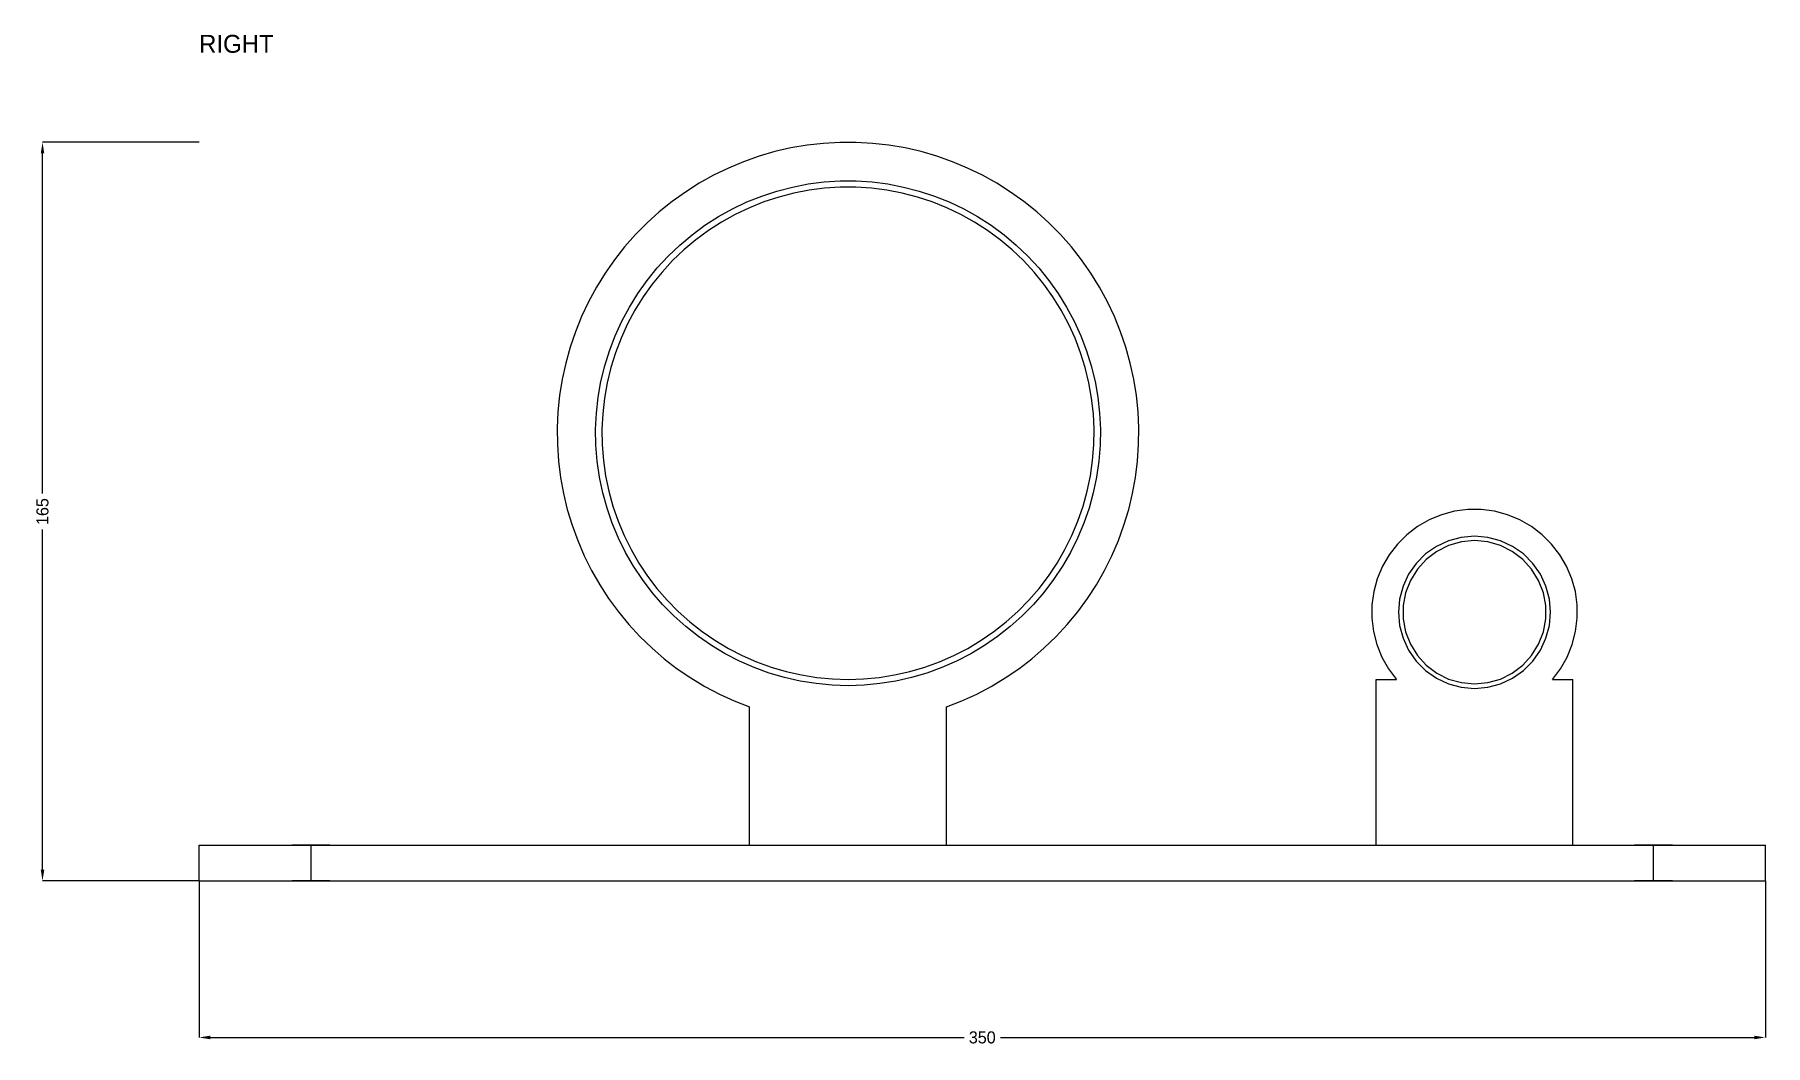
# Model space of a CAD drawing. Header units: millimetres. Extents: x -37 to 800, y -461 to 374.
# Drawn here: x 413.2 to 800, y -36.8 to 189.1 of the extents above; entities that cross this region are included whole.
import ezdxf

# ---------------------------------------------------------------- set-up
doc = ezdxf.new("R2010")
doc.units = ezdxf.units.MM
for name, color, linetype in [('DIMENSIONS', 7, 'Continuous'), ('NOTES', 7, 'Continuous'), ('RIGHT', 7, 'Continuous')]:
    doc.layers.add(name, color=color, linetype=linetype)
doc.dimstyles.get("Standard").update_dxf_attribs({"dimtxt": 2.5, "dimasz": 2.5, "dimexe": 1.25, "dimexo": 0.625, "dimtad": 1, "dimcen": 2.5, "dimazin": 3, "dimtfac": 1, "dimtmove": 0, "dimatfit": 3})

# ---------------------------------------------------------------- blocks, each defined once
blk = doc.blocks.new('_CLOSEDFILLED')
at = {"color": 0, "linetype": 'BYBLOCK'}
blk.add_solid([(-1, 0.16), (0, 0), (-1, -0.16)], dxfattribs=at)
blk = doc.blocks.new('*D5')
at = {"color": 7}
for p, q in [((450, 0), (450, -35)), ((800, 0), (800, -35)), ((452.5, -35), (620.96, -35)), ((629.04, -35), (797.5, -35))]:
    blk.add_line(p, q, dxfattribs=at)
at = {"layer": 'Defpoints'}
for p in [(450, 0), (800, 0), (450, -35)]:
    blk.add_point(p, dxfattribs=at)
at = {"layer": 'DIMENSIONS', "color": 7, "xscale": 2.5, "yscale": 2.5, "rotation": 180}
blk.add_blockref('_CLOSEDFILLED', (450, -35), dxfattribs=at)
at = {"layer": 'DIMENSIONS', "color": 7, "xscale": 2.5, "yscale": 2.5}
blk.add_blockref('_CLOSEDFILLED', (800, -35), dxfattribs=at)
at = {"layer": 'DIMENSIONS', "color": 7, "insert": (625, -35), "char_height": 2.692, "attachment_point": 5}
blk.add_mtext('350', dxfattribs=at)
blk = doc.blocks.new('*D6')
at = {"color": 7}
for p, q in [((450, 165), (415, 165)), ((415, 86.54), (415, 162.5)), ((415, 2.5), (415, 78.46)), ((450, 0), (415, 0))]:
    blk.add_line(p, q, dxfattribs=at)
at = {"layer": 'Defpoints'}
for p in [(450, 165), (415, 0), (450, 0)]:
    blk.add_point(p, dxfattribs=at)
at = {"layer": 'DIMENSIONS', "color": 7, "xscale": 2.5, "yscale": 2.5}
for p, rotation in [((415, 165), 90), ((415, 0), 270)]:
    blk.add_blockref('_CLOSEDFILLED', p, dxfattribs=dict(at, rotation=rotation))
at = {"layer": 'DIMENSIONS', "color": 7, "insert": (415, 82.5), "char_height": 2.692, "attachment_point": 5, "rotation": 90}
blk.add_mtext('165', dxfattribs=at)

msp = doc.modelspace()

# ---------------------------------------------------------------- linework, layer by layer
at = {"layer": 'RIGHT'}
for points in [[(617, 38.836), (620.418, 40.176), (623.755, 41.707), (627.001, 43.423), (630.144, 45.32), (633.175, 47.392), (636.085, 49.631), (638.863, 52.031), (641.502, 54.584), (643.992, 57.282), (646.325, 60.116), (648.495, 63.078), (650.495, 66.157), (652.317, 69.345), (653.956, 72.63), (655.408, 76.002), (656.666, 79.451), (657.728, 82.966), (658.59, 86.534), (659.249, 90.146), (659.703, 93.789), (659.95, 97.453), (659.99, 101.124), (659.823, 104.791), (659.449, 108.444), (658.87, 112.069), (658.086, 115.656), (657.102, 119.193), (655.919, 122.669), (654.542, 126.072), (652.975, 129.392), (651.223, 132.619), (649.292, 135.741), (647.187, 138.75), (644.916, 141.634), (642.486, 144.386), (639.904, 146.996), (637.179, 149.457), (634.319, 151.759), (631.334, 153.897), (628.233, 155.862), (625.026, 157.649), (621.723, 159.253), (618.335, 160.667), (614.872, 161.888), (611.346, 162.911), (607.768, 163.734), (604.149, 164.353), (600.501, 164.767), (596.836, 164.974), (593.164, 164.974), (589.499, 164.767), (585.851, 164.353), (582.232, 163.734), (578.654, 162.911), (575.128, 161.888), (571.665, 160.667), (568.277, 159.253), (564.974, 157.649), (561.767, 155.862), (558.666, 153.897), (555.681, 151.759), (552.821, 149.457), (550.096, 146.996), (547.514, 144.386), (545.084, 141.634), (542.813, 138.75), (540.708, 135.741), (538.777, 132.619), (537.025, 129.392), (535.458, 126.072), (534.081, 122.669), (532.898, 119.193), (531.914, 115.656), (531.13, 112.069), (530.551, 108.444), (530.177, 104.791), (530.01, 101.124), (530.05, 97.453), (530.297, 93.789), (530.751, 90.146), (531.41, 86.534), (532.272, 82.966), (533.334, 79.451), (534.592, 76.002), (536.044, 72.63), (537.683, 69.345), (539.505, 66.157), (541.505, 63.078), (543.675, 60.116), (546.008, 57.282), (548.498, 54.584), (551.137, 52.031), (553.915, 49.631), (556.825, 47.392), (559.856, 45.32), (562.999, 43.423), (566.245, 41.707), (569.582, 40.176), (573, 38.836)], [(617, 38.836), (620.418, 40.176), (623.755, 41.707), (627.001, 43.423), (630.144, 45.32), (633.175, 47.392), (636.085, 49.631), (638.863, 52.031), (641.502, 54.584), (643.992, 57.282), (646.325, 60.116), (648.495, 63.078), (650.495, 66.157), (652.317, 69.345), (653.956, 72.63), (655.408, 76.002), (656.666, 79.451), (657.728, 82.966), (658.59, 86.534), (659.249, 90.146), (659.703, 93.789), (659.95, 97.453), (659.99, 101.124), (659.823, 104.791), (659.449, 108.444), (658.87, 112.069), (658.086, 115.656), (657.102, 119.193), (655.919, 122.669), (654.542, 126.072), (652.975, 129.392), (651.223, 132.619), (649.292, 135.741), (647.187, 138.75), (644.916, 141.634), (642.486, 144.386), (639.904, 146.996), (637.179, 149.457), (634.319, 151.759), (631.334, 153.897), (628.233, 155.862), (625.026, 157.649), (621.723, 159.253), (618.335, 160.667), (614.872, 161.888), (611.346, 162.911), (607.768, 163.734), (604.149, 164.353), (600.501, 164.767), (596.836, 164.974), (593.164, 164.974), (589.499, 164.767), (585.851, 164.353), (582.232, 163.734), (578.654, 162.911), (575.128, 161.888), (571.665, 160.667), (568.277, 159.253), (564.974, 157.649), (561.767, 155.862), (558.666, 153.897), (555.681, 151.759), (552.821, 149.457), (550.096, 146.996), (547.514, 144.386), (545.084, 141.634), (542.813, 138.75), (540.708, 135.741), (538.777, 132.619), (537.025, 129.392), (535.458, 126.072), (534.081, 122.669), (532.898, 119.193), (531.914, 115.656), (531.13, 112.069), (530.551, 108.444), (530.177, 104.791), (530.01, 101.124), (530.05, 97.453), (530.297, 93.789), (530.751, 90.146), (531.41, 86.534), (532.272, 82.966), (533.334, 79.451), (534.592, 76.002), (536.044, 72.63), (537.683, 69.345), (539.505, 66.157), (541.505, 63.078), (543.675, 60.116), (546.008, 57.282), (548.498, 54.584), (551.137, 52.031), (553.915, 49.631), (556.825, 47.392), (559.856, 45.32), (562.999, 43.423), (566.245, 41.707), (569.582, 40.176), (573, 38.836)], [(617, 38.836), (620.418, 40.176), (623.755, 41.707), (627.001, 43.423), (630.144, 45.32), (633.175, 47.392), (636.085, 49.631), (638.863, 52.031), (641.502, 54.584), (643.992, 57.282), (646.325, 60.116), (648.495, 63.078), (650.495, 66.157), (652.317, 69.345), (653.956, 72.63), (655.408, 76.002), (656.666, 79.451), (657.728, 82.966), (658.59, 86.534), (659.249, 90.146), (659.703, 93.789), (659.95, 97.453), (659.99, 101.124), (659.823, 104.791), (659.449, 108.444), (658.87, 112.069), (658.086, 115.656), (657.102, 119.193), (655.919, 122.669), (654.542, 126.072), (652.975, 129.392), (651.223, 132.619), (649.292, 135.741), (647.187, 138.75), (644.916, 141.634), (642.486, 144.386), (639.904, 146.996), (637.179, 149.457), (634.319, 151.759), (631.334, 153.897), (628.233, 155.862), (625.026, 157.649), (621.723, 159.253), (618.335, 160.667), (614.872, 161.888), (611.346, 162.911), (607.768, 163.734), (604.149, 164.353), (600.501, 164.767), (596.836, 164.974), (593.164, 164.974), (589.499, 164.767), (585.851, 164.353), (582.232, 163.734), (578.654, 162.911), (575.128, 161.888), (571.665, 160.667), (568.277, 159.253), (564.974, 157.649), (561.767, 155.862), (558.666, 153.897), (555.681, 151.759), (552.821, 149.457), (550.096, 146.996), (547.514, 144.386), (545.084, 141.634), (542.813, 138.75), (540.708, 135.741), (538.777, 132.619), (537.025, 129.392), (535.458, 126.072), (534.081, 122.669), (532.898, 119.193), (531.914, 115.656), (531.13, 112.069), (530.551, 108.444), (530.177, 104.791), (530.01, 101.124), (530.05, 97.453), (530.297, 93.789), (530.751, 90.146), (531.41, 86.534), (532.272, 82.966), (533.334, 79.451), (534.592, 76.002), (536.044, 72.63), (537.683, 69.345), (539.505, 66.157), (541.505, 63.078), (543.675, 60.116), (546.008, 57.282), (548.498, 54.584), (551.137, 52.031), (553.915, 49.631), (556.825, 47.392), (559.856, 45.32), (562.999, 43.423), (566.245, 41.707), (569.582, 40.176), (573, 38.836)], [(617, 38.836), (620.418, 40.176), (623.755, 41.707), (627.001, 43.423), (630.144, 45.32), (633.175, 47.392), (636.085, 49.631), (638.863, 52.031), (641.502, 54.584), (643.992, 57.282), (646.325, 60.116), (648.495, 63.078), (650.495, 66.157), (652.317, 69.345), (653.956, 72.63), (655.408, 76.002), (656.666, 79.451), (657.728, 82.966), (658.59, 86.534), (659.249, 90.146), (659.703, 93.789), (659.95, 97.453), (659.99, 101.124), (659.823, 104.791), (659.449, 108.444), (658.87, 112.069), (658.086, 115.656), (657.102, 119.193), (655.919, 122.669), (654.542, 126.072), (652.975, 129.392), (651.223, 132.619), (649.292, 135.741), (647.187, 138.75), (644.916, 141.634), (642.486, 144.386), (639.904, 146.996), (637.179, 149.457), (634.319, 151.759), (631.334, 153.897), (628.233, 155.862), (625.026, 157.649), (621.723, 159.253), (618.335, 160.667), (614.872, 161.888), (611.346, 162.911), (607.768, 163.734), (604.149, 164.353), (600.501, 164.767), (596.836, 164.974), (593.164, 164.974), (589.499, 164.767), (585.851, 164.353), (582.232, 163.734), (578.654, 162.911), (575.128, 161.888), (571.665, 160.667), (568.277, 159.253), (564.974, 157.649), (561.767, 155.862), (558.666, 153.897), (555.681, 151.759), (552.821, 149.457), (550.096, 146.996), (547.514, 144.386), (545.084, 141.634), (542.813, 138.75), (540.708, 135.741), (538.777, 132.619), (537.025, 129.392), (535.458, 126.072), (534.081, 122.669), (532.898, 119.193), (531.914, 115.656), (531.13, 112.069), (530.551, 108.444), (530.177, 104.791), (530.01, 101.124), (530.05, 97.453), (530.297, 93.789), (530.751, 90.146), (531.41, 86.534), (532.272, 82.966), (533.334, 79.451), (534.592, 76.002), (536.044, 72.63), (537.683, 69.345), (539.505, 66.157), (541.505, 63.078), (543.675, 60.116), (546.008, 57.282), (548.498, 54.584), (551.137, 52.031), (553.915, 49.631), (556.825, 47.392), (559.856, 45.32), (562.999, 43.423), (566.245, 41.707), (569.582, 40.176), (573, 38.836)], [(595, 43.6), (591.423, 43.714), (587.86, 44.054), (584.326, 44.619), (580.835, 45.408), (577.401, 46.416), (574.038, 47.64), (570.76, 49.075), (567.579, 50.715), (564.508, 52.553), (561.56, 54.583), (558.747, 56.795), (556.08, 59.181), (553.569, 61.732), (551.225, 64.437), (549.058, 67.285), (547.075, 70.264), (545.286, 73.364), (543.697, 76.571), (542.314, 79.872), (541.144, 83.254), (540.19, 86.703), (539.457, 90.206), (538.948, 93.749), (538.664, 97.316), (538.607, 100.895), (538.777, 104.47), (539.174, 108.027), (539.796, 111.551), (540.639, 115.029), (541.702, 118.447), (542.979, 121.79), (544.466, 125.045), (546.156, 128.2), (548.043, 131.241), (550.119, 134.156), (552.376, 136.934), (554.804, 139.563), (557.394, 142.033), (560.136, 144.333), (563.018, 146.455), (566.029, 148.39), (569.156, 150.13), (572.388, 151.669), (575.71, 152.999), (579.11, 154.115), (582.574, 155.014), (586.089, 155.692), (589.639, 156.145), (593.211, 156.372), (596.789, 156.372), (600.361, 156.145), (603.911, 155.692), (607.426, 155.014), (610.89, 154.115), (614.29, 152.999), (617.612, 151.669), (620.844, 150.13), (623.971, 148.39), (626.982, 146.455), (629.864, 144.333), (632.606, 142.033), (635.196, 139.563), (637.624, 136.934), (639.881, 134.156), (641.957, 131.241), (643.844, 128.2), (645.534, 125.045), (647.021, 121.79), (648.298, 118.447), (649.361, 115.029), (650.204, 111.551), (650.826, 108.027), (651.223, 104.47), (651.393, 100.895), (651.336, 97.316), (651.052, 93.749), (650.543, 90.206), (649.81, 86.703), (648.856, 83.254), (647.686, 79.872), (646.303, 76.571), (644.714, 73.364), (642.925, 70.264), (640.942, 67.285), (638.775, 64.437), (636.431, 61.732), (633.92, 59.181), (631.253, 56.795), (628.44, 54.583), (625.492, 52.553), (622.421, 50.715), (619.24, 49.075), (615.962, 47.64), (612.599, 46.416), (609.165, 45.408), (605.674, 44.619), (602.14, 44.054), (598.577, 43.714), (595, 43.6)], [(595, 43.6), (591.423, 43.714), (587.86, 44.054), (584.326, 44.619), (580.835, 45.408), (577.401, 46.416), (574.038, 47.64), (570.76, 49.075), (567.579, 50.715), (564.508, 52.553), (561.56, 54.583), (558.747, 56.795), (556.08, 59.181), (553.569, 61.732), (551.225, 64.437), (549.058, 67.285), (547.075, 70.264), (545.286, 73.364), (543.697, 76.571), (542.314, 79.872), (541.144, 83.254), (540.19, 86.703), (539.457, 90.206), (538.948, 93.749), (538.664, 97.316), (538.607, 100.895), (538.777, 104.47), (539.174, 108.027), (539.796, 111.551), (540.639, 115.029), (541.702, 118.447), (542.979, 121.79), (544.466, 125.045), (546.156, 128.2), (548.043, 131.241), (550.119, 134.156), (552.376, 136.934), (554.804, 139.563), (557.394, 142.033), (560.136, 144.333), (563.018, 146.455), (566.029, 148.39), (569.156, 150.13), (572.388, 151.669), (575.71, 152.999), (579.11, 154.115), (582.574, 155.014), (586.089, 155.692), (589.639, 156.145), (593.211, 156.372), (596.789, 156.372), (600.361, 156.145), (603.911, 155.692), (607.426, 155.014), (610.89, 154.115), (614.29, 152.999), (617.612, 151.669), (620.844, 150.13), (623.971, 148.39), (626.982, 146.455), (629.864, 144.333), (632.606, 142.033), (635.196, 139.563), (637.624, 136.934), (639.881, 134.156), (641.957, 131.241), (643.844, 128.2), (645.534, 125.045), (647.021, 121.79), (648.298, 118.447), (649.361, 115.029), (650.204, 111.551), (650.826, 108.027), (651.223, 104.47), (651.393, 100.895), (651.336, 97.316), (651.052, 93.749), (650.543, 90.206), (649.81, 86.703), (648.856, 83.254), (647.686, 79.872), (646.303, 76.571), (644.714, 73.364), (642.925, 70.264), (640.942, 67.285), (638.775, 64.437), (636.431, 61.732), (633.92, 59.181), (631.253, 56.795), (628.44, 54.583), (625.492, 52.553), (622.421, 50.715), (619.24, 49.075), (615.962, 47.64), (612.599, 46.416), (609.165, 45.408), (605.674, 44.619), (602.14, 44.054), (598.577, 43.714), (595, 43.6)], [(595, 43.6), (591.423, 43.714), (587.86, 44.054), (584.326, 44.619), (580.835, 45.408), (577.401, 46.416), (574.038, 47.64), (570.76, 49.075), (567.579, 50.715), (564.508, 52.553), (561.56, 54.583), (558.747, 56.795), (556.08, 59.181), (553.569, 61.732), (551.225, 64.437), (549.058, 67.285), (547.075, 70.264), (545.286, 73.364), (543.697, 76.571), (542.314, 79.872), (541.144, 83.254), (540.19, 86.703), (539.457, 90.206), (538.948, 93.749), (538.664, 97.316), (538.607, 100.895), (538.777, 104.47), (539.174, 108.027), (539.796, 111.551), (540.639, 115.029), (541.702, 118.447), (542.979, 121.79), (544.466, 125.045), (546.156, 128.2), (548.043, 131.241), (550.119, 134.156), (552.376, 136.934), (554.804, 139.563), (557.394, 142.033), (560.136, 144.333), (563.018, 146.455), (566.029, 148.39), (569.156, 150.13), (572.388, 151.669), (575.71, 152.999), (579.11, 154.115), (582.574, 155.014), (586.089, 155.692), (589.639, 156.145), (593.211, 156.372), (596.789, 156.372), (600.361, 156.145), (603.911, 155.692), (607.426, 155.014), (610.89, 154.115), (614.29, 152.999), (617.612, 151.669), (620.844, 150.13), (623.971, 148.39), (626.982, 146.455), (629.864, 144.333), (632.606, 142.033), (635.196, 139.563), (637.624, 136.934), (639.881, 134.156), (641.957, 131.241), (643.844, 128.2), (645.534, 125.045), (647.021, 121.79), (648.298, 118.447), (649.361, 115.029), (650.204, 111.551), (650.826, 108.027), (651.223, 104.47), (651.393, 100.895), (651.336, 97.316), (651.052, 93.749), (650.543, 90.206), (649.81, 86.703), (648.856, 83.254), (647.686, 79.872), (646.303, 76.571), (644.714, 73.364), (642.925, 70.264), (640.942, 67.285), (638.775, 64.437), (636.431, 61.732), (633.92, 59.181), (631.253, 56.795), (628.44, 54.583), (625.492, 52.553), (622.421, 50.715), (619.24, 49.075), (615.962, 47.64), (612.599, 46.416), (609.165, 45.408), (605.674, 44.619), (602.14, 44.054), (598.577, 43.714), (595, 43.6)], [(595, 43.6), (591.423, 43.714), (587.86, 44.054), (584.326, 44.619), (580.835, 45.408), (577.401, 46.416), (574.038, 47.64), (570.76, 49.075), (567.579, 50.715), (564.508, 52.553), (561.56, 54.583), (558.747, 56.795), (556.08, 59.181), (553.569, 61.732), (551.225, 64.437), (549.058, 67.285), (547.075, 70.264), (545.286, 73.364), (543.697, 76.571), (542.314, 79.872), (541.144, 83.254), (540.19, 86.703), (539.457, 90.206), (538.948, 93.749), (538.664, 97.316), (538.607, 100.895), (538.777, 104.47), (539.174, 108.027), (539.796, 111.551), (540.639, 115.029), (541.702, 118.447), (542.979, 121.79), (544.466, 125.045), (546.156, 128.2), (548.043, 131.241), (550.119, 134.156), (552.376, 136.934), (554.804, 139.563), (557.394, 142.033), (560.136, 144.333), (563.018, 146.455), (566.029, 148.39), (569.156, 150.13), (572.388, 151.669), (575.71, 152.999), (579.11, 154.115), (582.574, 155.014), (586.089, 155.692), (589.639, 156.145), (593.211, 156.372), (596.789, 156.372), (600.361, 156.145), (603.911, 155.692), (607.426, 155.014), (610.89, 154.115), (614.29, 152.999), (617.612, 151.669), (620.844, 150.13), (623.971, 148.39), (626.982, 146.455), (629.864, 144.333), (632.606, 142.033), (635.196, 139.563), (637.624, 136.934), (639.881, 134.156), (641.957, 131.241), (643.844, 128.2), (645.534, 125.045), (647.021, 121.79), (648.298, 118.447), (649.361, 115.029), (650.204, 111.551), (650.826, 108.027), (651.223, 104.47), (651.393, 100.895), (651.336, 97.316), (651.052, 93.749), (650.543, 90.206), (649.81, 86.703), (648.856, 83.254), (647.686, 79.872), (646.303, 76.571), (644.714, 73.364), (642.925, 70.264), (640.942, 67.285), (638.775, 64.437), (636.431, 61.732), (633.92, 59.181), (631.253, 56.795), (628.44, 54.583), (625.492, 52.553), (622.421, 50.715), (619.24, 49.075), (615.962, 47.64), (612.599, 46.416), (609.165, 45.408), (605.674, 44.619), (602.14, 44.054), (598.577, 43.714), (595, 43.6)], [(595, 45), (598.488, 45.111), (601.963, 45.442), (605.409, 45.994), (608.813, 46.763), (612.162, 47.746), (615.441, 48.94), (618.639, 50.339), (621.741, 51.938), (624.735, 53.731), (627.61, 55.71), (630.353, 57.868), (632.954, 60.195), (635.403, 62.682), (637.688, 65.32), (639.802, 68.097), (641.735, 71.003), (643.48, 74.025), (645.03, 77.152), (646.378, 80.371), (647.52, 83.669), (648.45, 87.033), (649.164, 90.449), (649.661, 93.904), (649.938, 97.383), (649.993, 100.873), (649.827, 104.359), (649.44, 107.827), (648.834, 111.264), (648.011, 114.656), (646.975, 117.989), (645.729, 121.249), (644.28, 124.424), (642.631, 127.5), (640.791, 130.466), (638.767, 133.309), (636.566, 136.017), (634.198, 138.581), (631.672, 140.99), (628.999, 143.233), (626.188, 145.302), (623.252, 147.189), (620.202, 148.886), (617.051, 150.386), (613.811, 151.683), (610.495, 152.772), (607.117, 153.649), (603.69, 154.309), (600.228, 154.751), (596.745, 154.972), (593.255, 154.972), (589.772, 154.751), (586.31, 154.309), (582.883, 153.649), (579.505, 152.772), (576.189, 151.683), (572.949, 150.386), (569.798, 148.886), (566.748, 147.189), (563.812, 145.302), (561.001, 143.233), (558.328, 140.99), (555.802, 138.581), (553.434, 136.017), (551.233, 133.309), (549.209, 130.466), (547.369, 127.5), (545.72, 124.424), (544.271, 121.249), (543.025, 117.989), (541.989, 114.656), (541.166, 111.264), (540.56, 107.827), (540.173, 104.359), (540.007, 100.873), (540.062, 97.383), (540.339, 93.904), (540.836, 90.449), (541.55, 87.033), (542.48, 83.669), (543.622, 80.371), (544.97, 77.152), (546.52, 74.025), (548.265, 71.003), (550.198, 68.097), (552.312, 65.32), (554.597, 62.682), (557.046, 60.195), (559.647, 57.868), (562.39, 55.71), (565.265, 53.731), (568.259, 51.938), (571.361, 50.339), (574.559, 48.94), (577.838, 47.746), (581.187, 46.763), (584.591, 45.994), (588.037, 45.442), (591.512, 45.111), (595, 45)], [(595, 45), (598.488, 45.111), (601.963, 45.442), (605.409, 45.994), (608.813, 46.763), (612.162, 47.746), (615.441, 48.94), (618.639, 50.339), (621.741, 51.938), (624.735, 53.731), (627.61, 55.71), (630.353, 57.868), (632.954, 60.195), (635.403, 62.682), (637.688, 65.32), (639.802, 68.097), (641.735, 71.003), (643.48, 74.025), (645.03, 77.152), (646.378, 80.371), (647.52, 83.669), (648.45, 87.033), (649.164, 90.449), (649.661, 93.904), (649.938, 97.383), (649.993, 100.873), (649.827, 104.359), (649.44, 107.827), (648.834, 111.264), (648.011, 114.656), (646.975, 117.989), (645.729, 121.249), (644.28, 124.424), (642.631, 127.5), (640.791, 130.466), (638.767, 133.309), (636.566, 136.017), (634.198, 138.581), (631.672, 140.99), (628.999, 143.233), (626.188, 145.302), (623.252, 147.189), (620.202, 148.886), (617.051, 150.386), (613.811, 151.683), (610.495, 152.772), (607.117, 153.649), (603.69, 154.309), (600.228, 154.751), (596.745, 154.972), (593.255, 154.972), (589.772, 154.751), (586.31, 154.309), (582.883, 153.649), (579.505, 152.772), (576.189, 151.683), (572.949, 150.386), (569.798, 148.886), (566.748, 147.189), (563.812, 145.302), (561.001, 143.233), (558.328, 140.99), (555.802, 138.581), (553.434, 136.017), (551.233, 133.309), (549.209, 130.466), (547.369, 127.5), (545.72, 124.424), (544.271, 121.249), (543.025, 117.989), (541.989, 114.656), (541.166, 111.264), (540.56, 107.827), (540.173, 104.359), (540.007, 100.873), (540.062, 97.383), (540.339, 93.904), (540.836, 90.449), (541.55, 87.033), (542.48, 83.669), (543.622, 80.371), (544.97, 77.152), (546.52, 74.025), (548.265, 71.003), (550.198, 68.097), (552.312, 65.32), (554.597, 62.682), (557.046, 60.195), (559.647, 57.868), (562.39, 55.71), (565.265, 53.731), (568.259, 51.938), (571.361, 50.339), (574.559, 48.94), (577.838, 47.746), (581.187, 46.763), (584.591, 45.994), (588.037, 45.442), (591.512, 45.111), (595, 45)], [(752.436, 45), (754.237, 47.394), (755.713, 50.001), (756.837, 52.779), (757.59, 55.678), (757.96, 58.651), (757.941, 61.648), (757.532, 64.616), (756.741, 67.505), (755.581, 70.268), (754.072, 72.856), (752.239, 75.226), (750.113, 77.338), (747.731, 79.155), (745.133, 80.647), (742.364, 81.789), (739.469, 82.562), (736.498, 82.951), (733.502, 82.951), (730.531, 82.562), (727.636, 81.789), (724.867, 80.647), (722.269, 79.155), (719.887, 77.338), (717.761, 75.226), (715.928, 72.856), (714.419, 70.268), (713.259, 67.505), (712.468, 64.616), (712.059, 61.648), (712.04, 58.651), (712.41, 55.678), (713.163, 52.779), (714.287, 50.001), (715.763, 47.394), (717.564, 45)], [(752.436, 45), (754.237, 47.394), (755.713, 50.001), (756.837, 52.779), (757.59, 55.678), (757.96, 58.651), (757.941, 61.648), (757.532, 64.616), (756.741, 67.505), (755.581, 70.268), (754.072, 72.856), (752.239, 75.226), (750.113, 77.338), (747.731, 79.155), (745.133, 80.647), (742.364, 81.789), (739.469, 82.562), (736.498, 82.951), (733.502, 82.951), (730.531, 82.562), (727.636, 81.789), (724.867, 80.647), (722.269, 79.155), (719.887, 77.338), (717.761, 75.226), (715.928, 72.856), (714.419, 70.268), (713.259, 67.505), (712.468, 64.616), (712.059, 61.648), (712.04, 58.651), (712.41, 55.678), (713.163, 52.779), (714.287, 50.001), (715.763, 47.394), (717.564, 45)], [(752.436, 45), (754.237, 47.394), (755.713, 50.001), (756.837, 52.779), (757.59, 55.678), (757.96, 58.651), (757.941, 61.648), (757.532, 64.616), (756.741, 67.505), (755.581, 70.268), (754.072, 72.856), (752.239, 75.226), (750.113, 77.338), (747.731, 79.155), (745.133, 80.647), (742.364, 81.789), (739.469, 82.562), (736.498, 82.951), (733.502, 82.951), (730.531, 82.562), (727.636, 81.789), (724.867, 80.647), (722.269, 79.155), (719.887, 77.338), (717.761, 75.226), (715.928, 72.856), (714.419, 70.268), (713.259, 67.505), (712.468, 64.616), (712.059, 61.648), (712.04, 58.651), (712.41, 55.678), (713.163, 52.779), (714.287, 50.001), (715.763, 47.394), (717.564, 45)], [(752.436, 45), (754.237, 47.394), (755.713, 50.001), (756.837, 52.779), (757.59, 55.678), (757.96, 58.651), (757.941, 61.648), (757.532, 64.616), (756.741, 67.505), (755.581, 70.268), (754.072, 72.856), (752.239, 75.226), (750.113, 77.338), (747.731, 79.155), (745.133, 80.647), (742.364, 81.789), (739.469, 82.562), (736.498, 82.951), (733.502, 82.951), (730.531, 82.562), (727.636, 81.789), (724.867, 80.647), (722.269, 79.155), (719.887, 77.338), (717.761, 75.226), (715.928, 72.856), (714.419, 70.268), (713.259, 67.505), (712.468, 64.616), (712.059, 61.648), (712.04, 58.651), (712.41, 55.678), (713.163, 52.779), (714.287, 50.001), (715.763, 47.394), (717.564, 45)], [(735, 43), (737.952, 43.258), (740.814, 44.025), (743.5, 45.278), (745.927, 46.977), (748.023, 49.073), (749.722, 51.5), (750.975, 54.186), (751.742, 57.048), (752, 60), (751.742, 62.952), (750.975, 65.814), (749.722, 68.5), (748.023, 70.927), (745.927, 73.023), (743.5, 74.722), (740.814, 75.975), (737.952, 76.742), (735, 77), (732.048, 76.742), (729.186, 75.975), (726.5, 74.722), (724.073, 73.023), (721.977, 70.927), (720.278, 68.5), (719.025, 65.814), (718.258, 62.952), (718, 60), (718.258, 57.048), (719.025, 54.186), (720.278, 51.5), (721.977, 49.073), (724.073, 46.977), (726.5, 45.278), (729.186, 44.025), (732.048, 43.258), (735, 43)], [(735, 43), (737.952, 43.258), (740.814, 44.025), (743.5, 45.278), (745.927, 46.977), (748.023, 49.073), (749.722, 51.5), (750.975, 54.186), (751.742, 57.048), (752, 60), (751.742, 62.952), (750.975, 65.814), (749.722, 68.5), (748.023, 70.927), (745.927, 73.023), (743.5, 74.722), (740.814, 75.975), (737.952, 76.742), (735, 77), (732.048, 76.742), (729.186, 75.975), (726.5, 74.722), (724.073, 73.023), (721.977, 70.927), (720.278, 68.5), (719.025, 65.814), (718.258, 62.952), (718, 60), (718.258, 57.048), (719.025, 54.186), (720.278, 51.5), (721.977, 49.073), (724.073, 46.977), (726.5, 45.278), (729.186, 44.025), (732.048, 43.258), (735, 43)], [(735, 43), (737.952, 43.258), (740.814, 44.025), (743.5, 45.278), (745.927, 46.977), (748.023, 49.073), (749.722, 51.5), (750.975, 54.186), (751.742, 57.048), (752, 60), (751.742, 62.952), (750.975, 65.814), (749.722, 68.5), (748.023, 70.927), (745.927, 73.023), (743.5, 74.722), (740.814, 75.975), (737.952, 76.742), (735, 77), (732.048, 76.742), (729.186, 75.975), (726.5, 74.722), (724.073, 73.023), (721.977, 70.927), (720.278, 68.5), (719.025, 65.814), (718.258, 62.952), (718, 60), (718.258, 57.048), (719.025, 54.186), (720.278, 51.5), (721.977, 49.073), (724.073, 46.977), (726.5, 45.278), (729.186, 44.025), (732.048, 43.258), (735, 43)], [(735, 43), (737.952, 43.258), (740.814, 44.025), (743.5, 45.278), (745.927, 46.977), (748.023, 49.073), (749.722, 51.5), (750.975, 54.186), (751.742, 57.048), (752, 60), (751.742, 62.952), (750.975, 65.814), (749.722, 68.5), (748.023, 70.927), (745.927, 73.023), (743.5, 74.722), (740.814, 75.975), (737.952, 76.742), (735, 77), (732.048, 76.742), (729.186, 75.975), (726.5, 74.722), (724.073, 73.023), (721.977, 70.927), (720.278, 68.5), (719.025, 65.814), (718.258, 62.952), (718, 60), (718.258, 57.048), (719.025, 54.186), (720.278, 51.5), (721.977, 49.073), (724.073, 46.977), (726.5, 45.278), (729.186, 44.025), (732.048, 43.258), (735, 43)], [(735, 44), (737.94, 44.272), (740.78, 45.08), (743.423, 46.397), (745.779, 48.176), (747.768, 50.358), (749.323, 52.868), (750.389, 55.621), (750.932, 58.524), (750.932, 61.476), (750.389, 64.379), (749.323, 67.132), (747.768, 69.642), (745.779, 71.824), (743.423, 73.603), (740.78, 74.92), (737.94, 75.728), (735, 76), (732.06, 75.728), (729.22, 74.92), (726.577, 73.603), (724.221, 71.824), (722.232, 69.642), (720.677, 67.132), (719.611, 64.379), (719.068, 61.476), (719.068, 58.524), (719.611, 55.621), (720.677, 52.868), (722.232, 50.358), (724.221, 48.176), (726.577, 46.397), (729.22, 45.08), (732.06, 44.272), (735, 44)], [(735, 44), (737.94, 44.272), (740.78, 45.08), (743.423, 46.397), (745.779, 48.176), (747.768, 50.358), (749.323, 52.868), (750.389, 55.621), (750.932, 58.524), (750.932, 61.476), (750.389, 64.379), (749.323, 67.132), (747.768, 69.642), (745.779, 71.824), (743.423, 73.603), (740.78, 74.92), (737.94, 75.728), (735, 76), (732.06, 75.728), (729.22, 74.92), (726.577, 73.603), (724.221, 71.824), (722.232, 69.642), (720.677, 67.132), (719.611, 64.379), (719.068, 61.476), (719.068, 58.524), (719.611, 55.621), (720.677, 52.868), (722.232, 50.358), (724.221, 48.176), (726.577, 46.397), (729.22, 45.08), (732.06, 44.272), (735, 44)], [(713, 45), (717.564, 45)], [(713, 8), (713, 45)], [(713, 45), (717.564, 45)], [(713, 8), (713, 45)], [(713, 45), (717.564, 45)], [(713, 8), (713, 45)], [(713, 45), (717.564, 45)], [(713, 8), (713, 45)], [(752.436, 45), (757, 45)], [(752.436, 45), (757, 45)], [(752.436, 45), (757, 45)], [(752.436, 45), (757, 45)], [(757, 8), (757, 45)], [(757, 8), (757, 45)], [(757, 8), (757, 45)], [(757, 8), (757, 45)], [(573, 8), (573, 38.836)], [(573, 8), (573, 38.836)], [(573, 8), (573, 38.836)], [(573, 8), (573, 38.836)], [(617, 8), (617, 38.836)], [(617, 8), (617, 38.836)], [(617, 8), (617, 38.836)], [(617, 8), (617, 38.836)], [(450, 0), (450, 8)], [(450, 8), (800, 8)], [(450, 0), (450, 8)], [(450, 8), (800, 8)], [(475, 8), (473.271, 8), (471.842, 8), (470.958, 8), (470.773, 8), (471.319, 8), (472.502, 8), (474.116, 8), (475.884, 8), (477.498, 8), (478.681, 8), (479.227, 8), (479.042, 8), (478.158, 8), (476.729, 8), (475, 8)], [(475, 8), (473.271, 8), (471.842, 8), (470.958, 8), (470.773, 8), (471.319, 8), (472.502, 8), (474.116, 8), (475.884, 8), (477.498, 8), (478.681, 8), (479.227, 8), (479.042, 8), (478.158, 8), (476.729, 8), (475, 8)], [(475, 0), (475, 8)], [(475, 0), (475, 8)], [(573, 8), (617, 8)], [(573, 8), (617, 8)], [(573, 8), (617, 8)], [(573, 8), (617, 8)], [(713, 8), (757, 8)], [(713, 8), (757, 8)], [(713, 8), (757, 8)], [(713, 8), (757, 8)], [(775, 8), (773.271, 8), (771.842, 8), (770.958, 8), (770.773, 8), (771.319, 8), (772.502, 8), (774.116, 8), (775.884, 8), (777.498, 8), (778.681, 8), (779.227, 8), (779.042, 8), (778.158, 8), (776.729, 8), (775, 8)], [(775, 8), (773.271, 8), (771.842, 8), (770.958, 8), (770.773, 8), (771.319, 8), (772.502, 8), (774.116, 8), (775.884, 8), (777.498, 8), (778.681, 8), (779.227, 8), (779.042, 8), (778.158, 8), (776.729, 8), (775, 8)], [(775, 0), (775, 8)], [(775, 0), (775, 8)], [(800, 0), (800, 8)], [(800, 0), (800, 8)], [(450, 0), (800, 0)], [(450, 0), (800, 0)], [(475, 0), (473.271, 0), (471.842, 0), (470.958, 0), (470.773, 0), (471.319, 0), (472.502, 0), (474.116, 0), (475.884, 0), (477.498, 0), (478.681, 0), (479.227, 0), (479.042, 0), (478.158, 0), (476.729, 0), (475, 0)], [(475, 0), (473.271, 0), (471.842, 0), (470.958, 0), (470.773, 0), (471.319, 0), (472.502, 0), (474.116, 0), (475.884, 0), (477.498, 0), (478.681, 0), (479.227, 0), (479.042, 0), (478.158, 0), (476.729, 0), (475, 0)], [(775, 0), (773.271, 0), (771.842, 0), (770.958, 0), (770.773, 0), (771.319, 0), (772.502, 0), (774.116, 0), (775.884, 0), (777.498, 0), (778.681, 0), (779.227, 0), (779.042, 0), (778.158, 0), (776.729, 0), (775, 0)], [(775, 0), (773.271, 0), (771.842, 0), (770.958, 0), (770.773, 0), (771.319, 0), (772.502, 0), (774.116, 0), (775.884, 0), (777.498, 0), (778.681, 0), (779.227, 0), (779.042, 0), (778.158, 0), (776.729, 0), (775, 0)]]:
    msp.add_lwpolyline(points, dxfattribs=at)

# ---------------------------------------------------------------- texts
at = {"layer": 'NOTES'}
msp.add_text('RIGHT', height=4, dxfattribs=at).set_placement((450, 185))

# ---------------------------------------------------------------- dimensions: what is measured, and where the dimension line sits
at = {"layer": 'DIMENSIONS'}
dim = msp.add_linear_dim(base=(415, 0), p1=(450, 0), p2=(450, 165), angle=90, dimstyle='Standard', override={"dimtxt": 2.692308, "dimasz": 2.5, "dimdec": 2, "dimclrd": 7, "dimclre": 7, "dimclrt": 7}, dxfattribs=at)
dim.commit()
dim.dimension.update_dxf_attribs({"geometry": '*D6', "text_midpoint": (415, 82.5)})
dim = msp.add_linear_dim(base=(450, -35), p1=(450, 0), p2=(800, 0), dimstyle='Standard', override={"dimtxt": 2.692308, "dimasz": 2.5, "dimdec": 2, "dimclrd": 7, "dimclre": 7, "dimclrt": 7}, dxfattribs=at)
dim.commit()
dim.dimension.update_dxf_attribs({"geometry": '*D5', "text_midpoint": (625, -35)})

doc.saveas('drawing.dxf')
